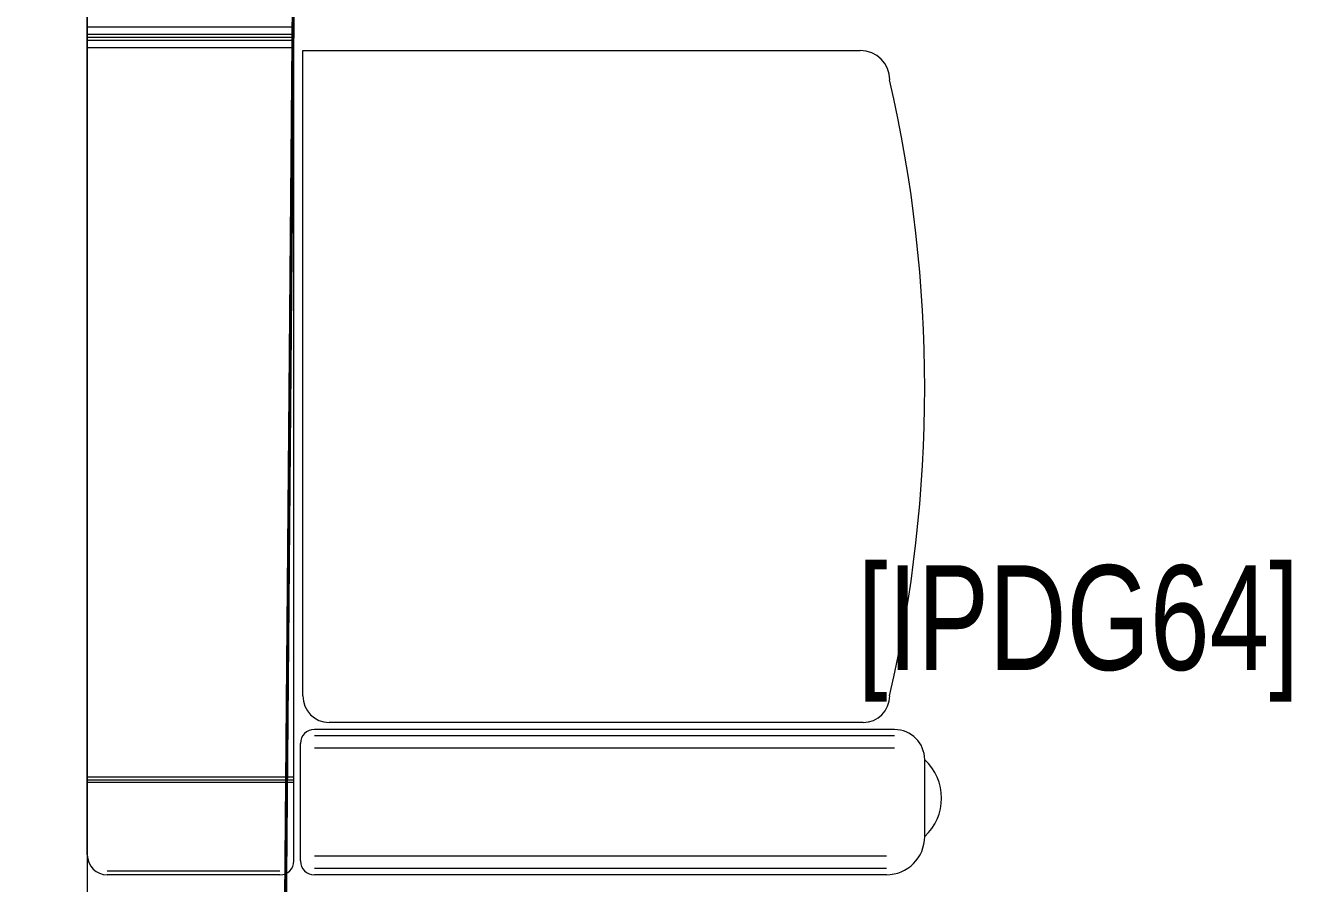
# Model space of a CAD drawing. Header units: metres. Extents: x 75097 to 220695, y -1557923 to -1361206.
# Drawn here: x 112722 to 113954, y -1431754 to -1430935 of the extents above; entities that cross this region are included whole.
import ezdxf

# ---------------------------------------------------------------- set-up
doc = ezdxf.new("R2010")
doc.units = ezdxf.units.M
doc.layers.get('0').update_dxf_attribs({"lineweight": 0})
for name, color, linetype, lineweight in [('A-100 - Copy$0$72_EGR_BASE_TEXT', 8, 'Continuous', 0), ('A-100 - Copy$0$Medical Equipment and Furniture', 8, 'Continuous', 0), ('A-100 - Copy$0$Medical Equipment and Furniture1', 8, 'Continuous', 5), ('A-100 - Copy$0$Walls', 8, 'Continuous', 0)]:
    doc.layers.add(name, color=color, linetype=linetype, lineweight=lineweight)
doc.layers.add('E-POWR', color=7, linetype='Continuous', lineweight=9, true_color=0x4e7e3e)
doc.styles.add('A-100 - Copy$0$X3G_ENTITY_2587EA', font='swisscl.ttf', dxfattribs={"height": 200})

# ---------------------------------------------------------------- blocks, each defined once
blk = doc.blocks.new('A-100 - Copy$0$GF21008-P')
at = {"layer": 'A-100 - Copy$0$Medical Equipment and Furniture1'}
for p, q in [((-0.7709, 0), (0.7906, 0)), ((-0.7019, -0.1974), (-0.7019, 0)), ((-0.6994, -0.1974), (-0.6994, 0)), ((-0.6968, -0.1974), (-0.6968, 0)), ((0, -0.1974), (0, 0)), ((0.0069, -0.1974), (0.0069, 0)), ((0.0099, -0.1974), (0.0099, 0)), ((0.0128, -0.1974), (0.0128, 0)), ((0.0197, -0.1974), (0.0197, 0)), ((-0.79, -0.1841), (-0.79, -0.0191)), ((-0.7866, -0.1841), (-0.7866, -0.0191)), ((-0.7767, -0.1974), (0.7964, -0.1974)), ((-0.7767, -0.2037), (-0.6644, -0.2037)), ((-0.6191, -0.2059), (-0.0026, -0.2059)), ((-0.0026, -0.2059), (-0.0026, -0.7385)), ((-0.79, -0.7634), (-0.79, -0.217)), ((-0.784, -0.7634), (-0.784, -0.217)), ((-0.7722, -0.7634), (-0.7722, -0.217)), ((-0.6689, -0.7712), (-0.6689, -0.217)), ((-0.6571, -0.7712), (-0.6571, -0.217)), ((-0.6512, -0.7712), (-0.6512, -0.217)), ((-0.6444, -0.7413), (-0.6444, -0.2312)), ((-0.7533, -0.8), (-0.68, -0.8))]:
    blk.add_line(p, q, dxfattribs=at)
for centre, radius, start, end in [((-0.7709, -0.0191), 0.0191, 90, 180), ((-0.7767, -0.1841), 0.0133, 180, 270), ((-0.7767, -0.217), 0.0133, 90, 180), ((-0.6644, -0.217), 0.0133, 0, 90), ((-0.6191, -0.2312), 0.0253, 90, 180), ((-0.0307, -0.7385), 0.0281, 270, 0), ((-0.6191, -0.7413), 0.0253, 180, 270), ((-0.7533, -0.7634), 0.0366, 180, 270), ((-0.68, -0.7712), 0.0288, 270, 0), ((-0.3249, 0.51), 1.31, 257.0217, 282.9783), ((-0.7167, -0.7662), 0.0499, 222.6462, 317.3538)]:
    blk.add_arc(centre, radius, start, end, dxfattribs=at)
blk = doc.blocks.new('A-100 - Copy')
at = {"layer": 'A-100 - Copy$0$Walls'}
blk.add_line((112780.3, -1429852.7, 2.4), (112780.3, -1433602.7, 2.4), dxfattribs=at)
at = {"layer": 'A-100 - Copy$0$Medical Equipment and Furniture', "xscale": 1000.000000000003, "yscale": 1000.000000000003, "zscale": 1000.000000000003, "rotation": 90}
blk.add_blockref('A-100 - Copy$0$GF21008-P', (112780.3, -1430955.7, 2.4), dxfattribs=at)
at = {"layer": 'A-100 - Copy$0$72_EGR_BASE_TEXT', "insert": (113727.2, -1431450, 2.4), "char_height": 100, "attachment_point": 2, "style": 'A-100 - Copy$0$X3G_ENTITY_2587EA'}
blk.add_mtext('[IPDG64]', dxfattribs=at)

msp = doc.modelspace()

# ---------------------------------------------------------------- linework, layer by layer
at = {"layer": 'E-POWR', "const_width": 3}
msp.add_lwpolyline([(112365.9, -1430037.3), (112493.4, -1430037.3), (112493.4, -1430608.7), (112494.9, -1430836.1), (112977.7, -1430836.1), (112968.6, -1431899.7), (112968.6, -1433418.1), (114410.3, -1433418.1), (114848.3, -1433418.1), (114848.3, -1432095.8), (114846, -1430960.9), (114846.2, -1429538.3), (115190.4, -1429538.3)], dxfattribs=at)

# ---------------------------------------------------------------- next in the draw order: block references
msp.add_blockref('A-100 - Copy', (0, 0))

doc.saveas('drawing.dxf')
